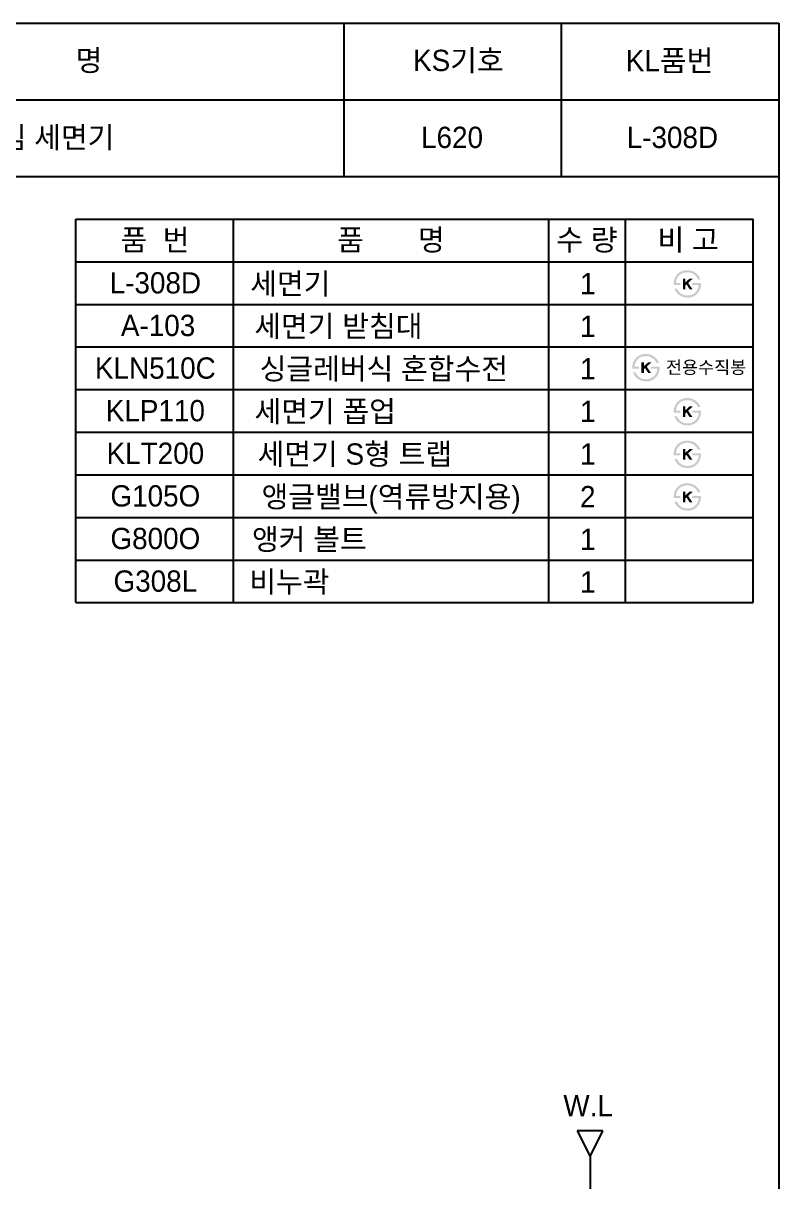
# Model space of a CAD drawing. Header units: millimetres. Extents: x 0 to 5763, y -67 to 2530.
# Drawn here: x 4877 to 5763, y 1170 to 2530 of the extents above; entities that cross this region are included whole.
import ezdxf
from ezdxf.enums import TextEntityAlignment as Align

# ---------------------------------------------------------------- set-up
doc = ezdxf.new("R2010")
doc.units = ezdxf.units.MM
for name, color, linetype in [('TEXT', 7, 'Continuous'), ('도각라인', 7, 'Continuous'), ('외형선', 3, 'Continuous')]:
    doc.layers.add(name, color=color, linetype=linetype)
doc.styles.add('타이틀', font='H2GTRM.TTF', dxfattribs={"height": 25})

msp = doc.modelspace()

# ---------------------------------------------------------------- hatches: boundary and pattern name
at = {"layer": 'TEXT'}
for points in [[(5640, 2222.8), (5640, 2223.2), (5640, 2223.6), (5640, 2224), (5640, 2224.4), (5640, 2224.8), (5640, 2225.2), (5640, 2225.6), (5640.1, 2226), (5640.1, 2226.4), (5640.2, 2226.8), (5640.2, 2227.2), (5640.3, 2227.6), (5640.4, 2228), (5640.5, 2228.4), (5640.6, 2228.8), (5640.7, 2229.1), (5640.8, 2229.5), (5641, 2229.9), (5641.1, 2230.3), (5641.2, 2230.6), (5641.4, 2231), (5641.6, 2231.4), (5641.7, 2231.7), (5641.9, 2232.1), (5642.1, 2232.4), (5642.3, 2232.7), (5642.5, 2233.1), (5642.7, 2233.4), (5642.9, 2233.7), (5643.1, 2234), (5643.4, 2234.3), (5643.9, 2234.9), (5644.2, 2235.2), (5644.4, 2235.5), (5644.7, 2235.8), (5645, 2236.1), (5645.3, 2236.4), (5645.6, 2236.6), (5645.9, 2236.9), (5646.2, 2237.1), (5646.6, 2237.4), (5646.9, 2237.6), (5647.2, 2237.8), (5647.6, 2238), (5647.9, 2238.2), (5648.3, 2238.4), (5648.7, 2238.6), (5649.1, 2238.7), (5649.5, 2238.9), (5649.9, 2239.1), (5650.3, 2239.2), (5650.7, 2239.4), (5651.2, 2239.5), (5651.6, 2239.6), (5652, 2239.7), (5652.5, 2239.8), (5653, 2239.9), (5653.4, 2239.9), (5653.9, 2240), (5654.4, 2240), (5654.8, 2240.1), (5655.3, 2240.1), (5655.8, 2240.1), (5656.6, 2240.1), (5657, 2240.1), (5657.3, 2240), (5657.7, 2240), (5658.1, 2240), (5658.4, 2239.9), (5658.8, 2239.9), (5659.1, 2239.8), (5659.5, 2239.7), (5659.8, 2239.7), (5660.2, 2239.6), (5660.5, 2239.5), (5660.8, 2239.4), (5661.2, 2239.3), (5661.5, 2239.2), (5661.8, 2239.1), (5662.1, 2239), (5662.4, 2238.9), (5662.8, 2238.7), (5663.1, 2238.6), (5663.4, 2238.5), (5663.7, 2238.3), (5664, 2238.2), (5664.3, 2238), (5664.5, 2237.8), (5664.8, 2237.7), (5665.1, 2237.5), (5665.4, 2237.3), (5665.7, 2237.1), (5665.9, 2236.9), (5666.2, 2236.7), (5666.6, 2236.4), (5667, 2236), (5667.4, 2235.6), (5667.8, 2235.2), (5668.2, 2234.8), (5668.5, 2234.4), (5668.9, 2234), (5669.2, 2233.6), (5669.5, 2233.1), (5669.8, 2232.6), (5670.1, 2232.2), (5670.4, 2231.7), (5670.7, 2231.1), (5670.9, 2230.6), (5671.2, 2230.1), (5671.4, 2229.5), (5671.4, 2229.5), (5668.3, 2229.5), (5668.3, 2229.5), (5668.2, 2229.7), (5668.2, 2229.9), (5668.1, 2230.1), (5668, 2230.2), (5668, 2230.4), (5667.9, 2230.6), (5667.8, 2230.7), (5667.7, 2230.9), (5667.6, 2231.1), (5667.5, 2231.2), (5667.4, 2231.4), (5667.3, 2231.6), (5667.2, 2231.7), (5667.1, 2231.9), (5667, 2232.1), (5666.9, 2232.2), (5666.7, 2232.4), (5666.6, 2232.6), (5666.4, 2232.9), (5666.1, 2233.2), (5665.8, 2233.5), (5665.5, 2233.8), (5665.1, 2234.1), (5664.8, 2234.4), (5664.4, 2234.7), (5664.2, 2234.9), (5664, 2235.1), (5663.7, 2235.2), (5663.5, 2235.4), (5663.3, 2235.5), (5663, 2235.7), (5662.8, 2235.8), (5662.5, 2236), (5662.3, 2236.1), (5662, 2236.2), (5661.8, 2236.4), (5661.5, 2236.5), (5661.3, 2236.6), (5661, 2236.7), (5660.8, 2236.8), (5660.5, 2236.9), (5660.3, 2237), (5660, 2237), (5659.7, 2237.1), (5659.5, 2237.2), (5659.2, 2237.3), (5658.9, 2237.3), (5658.6, 2237.4), (5658.4, 2237.4), (5658.1, 2237.5), (5657.8, 2237.5), (5657.5, 2237.5), (5657.3, 2237.6), (5657, 2237.6), (5656.7, 2237.6), (5656.4, 2237.6), (5656.1, 2237.6), (5655.8, 2237.6), (5655.4, 2237.6), (5655.1, 2237.6), (5654.7, 2237.5), (5654.4, 2237.5), (5654.1, 2237.5), (5653.7, 2237.4), (5653.4, 2237.4), (5653.1, 2237.3), (5652.8, 2237.3), (5652.5, 2237.2), (5652.2, 2237.1), (5651.9, 2237), (5651.6, 2237), (5651.3, 2236.9), (5651, 2236.8), (5650.7, 2236.7), (5650.4, 2236.5), (5650.1, 2236.4), (5649.9, 2236.3), (5649.6, 2236.2), (5649.3, 2236), (5649.1, 2235.9), (5648.8, 2235.7), (5648.5, 2235.6), (5648.3, 2235.4), (5648, 2235.2), (5647.8, 2235), (5647.5, 2234.9), (5647.3, 2234.7), (5647.1, 2234.5), (5646.8, 2234.3), (5646.6, 2234), (5646.4, 2233.8), (5646.1, 2233.6), (5645.9, 2233.4), (5645.7, 2233.1), (5645.5, 2232.9), (5645.3, 2232.6), (5645.2, 2232.4), (5645, 2232.1), (5644.8, 2231.9), (5644.6, 2231.6), (5644.5, 2231.4), (5644.3, 2231.1), (5644.2, 2230.8), (5644, 2230.5), (5643.9, 2230.3), (5643.8, 2230), (5643.7, 2229.7), (5643.6, 2229.4), (5643.5, 2229.1), (5643.4, 2228.8), (5643.3, 2228.5), (5643.2, 2228.2), (5643.1, 2227.8), (5643, 2227.5), (5643, 2227.2), (5642.9, 2226.9), (5642.9, 2226.5), (5642.8, 2226.2), (5642.8, 2225.8), (5642.8, 2225.5), (5642.7, 2225.1), (5642.7, 2225.1), (5647.9, 2225.1), (5647.9, 2225.1), (5647.9, 2225.1), (5647.9, 2222.8), (5647.9, 2222.8), (5647.9, 2222.8), (5640, 2222.8)], [(5653.7, 2225.8), (5658.5, 2230.2), (5662.4, 2230.2), (5657, 2225.2), (5662.1, 2217.7), (5658.7, 2217.7), (5655.1, 2223.4), (5653.7, 2222.2), (5653.7, 2217.7), (5650.8, 2217.7), (5650.8, 2230.3), (5653.7, 2230.3)], [(5672.2, 2225.1), (5672.2, 2224.7), (5672.2, 2224.3), (5672.1, 2223.8), (5672.1, 2223.4), (5672.1, 2223), (5672, 2222.5), (5672, 2222.1), (5671.9, 2221.7), (5671.9, 2221.3), (5671.8, 2220.9), (5671.7, 2220.4), (5671.6, 2220), (5671.5, 2219.6), (5671.4, 2219.2), (5671.2, 2218.8), (5671.1, 2218.4), (5671, 2218), (5670.8, 2217.6), (5670.7, 2217.3), (5670.5, 2216.9), (5670.3, 2216.5), (5670.1, 2216.2), (5670, 2215.8), (5669.8, 2215.5), (5669.6, 2215.1), (5669.4, 2214.8), (5669.1, 2214.5), (5668.9, 2214.2), (5668.7, 2213.8), (5668.4, 2213.5), (5668.2, 2213.2), (5667.9, 2212.9), (5667.6, 2212.6), (5667.4, 2212.4), (5667.1, 2212.1), (5666.8, 2211.8), (5666.5, 2211.6), (5666.2, 2211.3), (5665.9, 2211.1), (5665.6, 2210.8), (5665.3, 2210.6), (5665, 2210.4), (5664.6, 2210.2), (5664.3, 2210), (5664, 2209.8), (5663.6, 2209.6), (5663.3, 2209.4), (5662.9, 2209.3), (5662.6, 2209.1), (5662.2, 2209), (5661.8, 2208.8), (5661.4, 2208.7), (5661.1, 2208.6), (5660.7, 2208.5), (5660.3, 2208.4), (5659.9, 2208.3), (5659.5, 2208.2), (5659.1, 2208.1), (5658.7, 2208.1), (5658.3, 2208), (5657.9, 2208), (5657.5, 2208), (5657.1, 2207.9), (5656.7, 2207.9), (5656, 2207.9), (5655.4, 2208), (5654.7, 2208), (5654.1, 2208.1), (5653.5, 2208.2), (5653.2, 2208.2), (5652.9, 2208.3), (5652.6, 2208.3), (5652.3, 2208.4), (5652, 2208.5), (5651.7, 2208.6), (5651.4, 2208.6), (5651.1, 2208.7), (5650.8, 2208.8), (5650.5, 2208.9), (5650.2, 2209), (5650, 2209.1), (5649.7, 2209.2), (5649.4, 2209.4), (5649.1, 2209.5), (5648.9, 2209.6), (5648.6, 2209.7), (5648.3, 2209.9), (5648.1, 2210), (5647.8, 2210.2), (5647.6, 2210.3), (5647, 2210.7), (5646.8, 2210.8), (5646.5, 2211), (5646.3, 2211.2), (5646, 2211.4), (5645.8, 2211.6), (5645.5, 2211.8), (5645.3, 2212), (5645, 2212.2), (5644.8, 2212.5), (5644.6, 2212.7), (5644.4, 2212.9), (5644.2, 2213.1), (5643.9, 2213.4), (5643.7, 2213.6), (5643.5, 2213.9), (5643.3, 2214.1), (5643.1, 2214.4), (5643, 2214.6), (5642.8, 2214.9), (5642.6, 2215.2), (5642.4, 2215.5), (5642.2, 2215.7), (5642.1, 2216), (5641.9, 2216.3), (5641.8, 2216.6), (5641.6, 2216.9), (5641.4, 2217.2), (5641.2, 2217.8), (5640.9, 2218.5), (5640.9, 2218.5), (5643.8, 2218.5), (5643.8, 2218.5), (5644.1, 2218.1), (5644.3, 2217.6), (5644.5, 2217.2), (5644.8, 2216.9), (5645, 2216.5), (5645.3, 2216.1), (5645.5, 2215.8), (5645.8, 2215.4), (5646.1, 2215.1), (5646.4, 2214.8), (5646.6, 2214.5), (5646.9, 2214.2), (5647.2, 2213.9), (5647.5, 2213.6), (5647.8, 2213.3), (5648.1, 2213.1), (5648.3, 2212.9), (5648.6, 2212.7), (5648.8, 2212.6), (5649, 2212.4), (5649.3, 2212.3), (5649.5, 2212.1), (5649.8, 2212), (5650, 2211.9), (5650.2, 2211.7), (5650.5, 2211.6), (5650.8, 2211.5), (5651, 2211.4), (5651.3, 2211.3), (5651.5, 2211.2), (5651.8, 2211.1), (5652.1, 2211), (5652.3, 2211), (5652.6, 2210.9), (5652.9, 2210.8), (5653.2, 2210.8), (5653.4, 2210.7), (5653.7, 2210.7), (5654, 2210.6), (5654.3, 2210.6), (5654.6, 2210.6), (5654.9, 2210.5), (5655.2, 2210.5), (5655.5, 2210.5), (5655.8, 2210.5), (5656.1, 2210.5), (5656.4, 2210.5), (5657.3, 2210.5), (5657.5, 2210.6), (5657.8, 2210.6), (5658.1, 2210.6), (5658.4, 2210.6), (5658.6, 2210.7), (5658.9, 2210.7), (5659.1, 2210.8), (5659.4, 2210.8), (5659.7, 2210.9), (5659.9, 2210.9), (5660.2, 2211), (5660.4, 2211.1), (5660.7, 2211.2), (5660.9, 2211.2), (5661.2, 2211.3), (5661.4, 2211.4), (5661.7, 2211.5), (5661.9, 2211.6), (5662.2, 2211.8), (5662.4, 2211.9), (5662.6, 2212), (5662.9, 2212.1), (5663.1, 2212.3), (5663.3, 2212.4), (5663.6, 2212.6), (5663.8, 2212.7), (5664, 2212.9), (5664.3, 2213), (5664.5, 2213.2), (5664.7, 2213.4), (5665, 2213.6), (5665.2, 2213.8), (5665.5, 2214), (5665.7, 2214.3), (5665.9, 2214.5), (5666.1, 2214.8), (5666.4, 2215), (5666.6, 2215.3), (5666.8, 2215.5), (5666.9, 2215.8), (5667.1, 2216), (5667.3, 2216.3), (5667.5, 2216.6), (5667.6, 2216.9), (5667.8, 2217.2), (5667.9, 2217.4), (5668.1, 2217.7), (5668.2, 2218), (5668.4, 2218.3), (5668.5, 2218.7), (5668.6, 2219), (5668.7, 2219.3), (5668.8, 2219.6), (5668.9, 2220), (5669, 2220.3), (5669, 2220.6), (5669.1, 2221), (5669.2, 2221.3), (5669.2, 2221.7), (5669.3, 2222.1), (5669.3, 2222.4), (5669.4, 2222.8), (5669.4, 2222.8), (5661.9, 2222.8), (5661.9, 2222.8), (5661.9, 2222.8), (5661.9, 2225.1), (5661.9, 2225.1), (5661.9, 2225.1), (5672.2, 2225.1)], [(5591.4, 2124.5), (5591.4, 2124.9), (5591.4, 2125.3), (5591.4, 2125.7), (5591.4, 2126.1), (5591.4, 2126.5), (5591.4, 2126.9), (5591.4, 2127.3), (5591.5, 2127.7), (5591.5, 2128.1), (5591.6, 2128.5), (5591.6, 2128.9), (5591.7, 2129.3), (5591.8, 2129.7), (5591.9, 2130.1), (5592, 2130.4), (5592.1, 2130.8), (5592.2, 2131.2), (5592.3, 2131.6), (5592.5, 2132), (5592.6, 2132.3), (5592.8, 2132.7), (5592.9, 2133.1), (5593.1, 2133.4), (5593.3, 2133.8), (5593.5, 2134.1), (5593.7, 2134.4), (5593.9, 2134.8), (5594.1, 2135.1), (5594.3, 2135.4), (5594.5, 2135.7), (5594.8, 2136), (5595.3, 2136.6), (5595.6, 2136.9), (5595.8, 2137.2), (5596.1, 2137.5), (5596.4, 2137.8), (5596.7, 2138.1), (5597, 2138.3), (5597.3, 2138.6), (5597.6, 2138.8), (5598, 2139), (5598.3, 2139.3), (5598.6, 2139.5), (5599, 2139.7), (5599.3, 2139.9), (5599.7, 2140.1), (5600.1, 2140.2), (5600.5, 2140.4), (5600.9, 2140.6), (5601.3, 2140.8), (5601.7, 2140.9), (5602.1, 2141), (5602.6, 2141.2), (5603, 2141.3), (5603.4, 2141.4), (5603.9, 2141.5), (5604.4, 2141.5), (5604.8, 2141.6), (5605.3, 2141.7), (5605.8, 2141.7), (5606.2, 2141.8), (5606.7, 2141.8), (5607.2, 2141.8), (5608, 2141.8), (5608.4, 2141.7), (5608.7, 2141.7), (5609.1, 2141.7), (5609.5, 2141.6), (5609.8, 2141.6), (5610.2, 2141.5), (5610.5, 2141.5), (5610.9, 2141.4), (5611.2, 2141.3), (5611.6, 2141.3), (5611.9, 2141.2), (5612.2, 2141.1), (5612.6, 2141), (5612.9, 2140.9), (5613.2, 2140.8), (5613.5, 2140.7), (5613.8, 2140.5), (5614.2, 2140.4), (5614.5, 2140.3), (5614.8, 2140.1), (5615.1, 2140), (5615.4, 2139.8), (5615.7, 2139.7), (5615.9, 2139.5), (5616.2, 2139.3), (5616.5, 2139.2), (5616.8, 2139), (5617.1, 2138.8), (5617.3, 2138.6), (5617.6, 2138.4), (5618, 2138), (5618.4, 2137.7), (5618.8, 2137.3), (5619.2, 2136.9), (5619.6, 2136.5), (5619.9, 2136.1), (5620.3, 2135.7), (5620.6, 2135.2), (5620.9, 2134.8), (5621.2, 2134.3), (5621.5, 2133.8), (5621.8, 2133.3), (5622.1, 2132.8), (5622.3, 2132.3), (5622.6, 2131.8), (5622.8, 2131.2), (5622.8, 2131.2), (5619.7, 2131.2), (5619.7, 2131.2), (5619.6, 2131.4), (5619.6, 2131.6), (5619.5, 2131.7), (5619.4, 2131.9), (5619.4, 2132.1), (5619.3, 2132.3), (5619.2, 2132.4), (5619.1, 2132.6), (5619, 2132.8), (5618.9, 2132.9), (5618.8, 2133.1), (5618.7, 2133.3), (5618.6, 2133.4), (5618.5, 2133.6), (5618.4, 2133.8), (5618.3, 2133.9), (5618.1, 2134.1), (5618, 2134.2), (5617.8, 2134.6), (5617.5, 2134.9), (5617.2, 2135.2), (5616.9, 2135.5), (5616.5, 2135.8), (5616.2, 2136.1), (5615.8, 2136.4), (5615.6, 2136.6), (5615.4, 2136.7), (5615.1, 2136.9), (5614.9, 2137.1), (5614.7, 2137.2), (5614.4, 2137.4), (5614.2, 2137.5), (5613.9, 2137.7), (5613.7, 2137.8), (5613.4, 2137.9), (5613.2, 2138), (5612.9, 2138.2), (5612.7, 2138.3), (5612.4, 2138.4), (5612.2, 2138.5), (5611.9, 2138.6), (5611.6, 2138.6), (5611.4, 2138.7), (5611.1, 2138.8), (5610.9, 2138.9), (5610.6, 2138.9), (5610.3, 2139), (5610, 2139.1), (5609.8, 2139.1), (5609.5, 2139.1), (5609.2, 2139.2), (5608.9, 2139.2), (5608.6, 2139.2), (5608.4, 2139.3), (5608.1, 2139.3), (5607.8, 2139.3), (5607.5, 2139.3), (5607.2, 2139.3), (5606.8, 2139.3), (5606.5, 2139.3), (5606.1, 2139.2), (5605.8, 2139.2), (5605.5, 2139.2), (5605.1, 2139.1), (5604.8, 2139.1), (5604.5, 2139), (5604.2, 2139), (5603.9, 2138.9), (5603.6, 2138.8), (5603.3, 2138.7), (5603, 2138.6), (5602.7, 2138.5), (5602.4, 2138.4), (5602.1, 2138.3), (5601.8, 2138.2), (5601.5, 2138.1), (5601.3, 2138), (5601, 2137.8), (5600.7, 2137.7), (5600.4, 2137.6), (5600.2, 2137.4), (5599.9, 2137.2), (5599.7, 2137.1), (5599.4, 2136.9), (5599.2, 2136.7), (5598.9, 2136.5), (5598.7, 2136.3), (5598.5, 2136.1), (5598.2, 2135.9), (5598, 2135.7), (5597.8, 2135.5), (5597.5, 2135.3), (5597.3, 2135), (5597.1, 2134.8), (5596.9, 2134.6), (5596.7, 2134.3), (5596.5, 2134.1), (5596.4, 2133.8), (5596.2, 2133.6), (5596, 2133.3), (5595.9, 2133), (5595.7, 2132.8), (5595.6, 2132.5), (5595.4, 2132.2), (5595.3, 2131.9), (5595.2, 2131.6), (5595.1, 2131.4), (5595, 2131.1), (5594.9, 2130.8), (5594.8, 2130.5), (5594.7, 2130.1), (5594.6, 2129.8), (5594.5, 2129.5), (5594.4, 2129.2), (5594.4, 2128.9), (5594.3, 2128.5), (5594.3, 2128.2), (5594.2, 2127.9), (5594.2, 2127.5), (5594.2, 2127.2), (5594.1, 2126.8), (5594.1, 2126.8), (5599.3, 2126.8), (5599.3, 2126.8), (5599.3, 2126.8), (5599.3, 2124.5), (5599.3, 2124.5), (5599.3, 2124.5), (5591.4, 2124.5)], [(5623.6, 2126.8), (5623.6, 2126.4), (5623.6, 2125.9), (5623.5, 2125.5), (5623.5, 2125.1), (5623.5, 2124.7), (5623.4, 2124.2), (5623.4, 2123.8), (5623.3, 2123.4), (5623.3, 2123), (5623.2, 2122.5), (5623.1, 2122.1), (5623, 2121.7), (5622.9, 2121.3), (5622.8, 2120.9), (5622.6, 2120.5), (5622.5, 2120.1), (5622.4, 2119.7), (5622.2, 2119.3), (5622.1, 2119), (5621.9, 2118.6), (5621.7, 2118.2), (5621.5, 2117.9), (5621.4, 2117.5), (5621.2, 2117.2), (5621, 2116.8), (5620.7, 2116.5), (5620.5, 2116.2), (5620.3, 2115.8), (5620.1, 2115.5), (5619.8, 2115.2), (5619.6, 2114.9), (5619.3, 2114.6), (5619, 2114.3), (5618.8, 2114), (5618.5, 2113.8), (5618.2, 2113.5), (5617.9, 2113.2), (5617.6, 2113), (5617.3, 2112.8), (5617, 2112.5), (5616.7, 2112.3), (5616.4, 2112.1), (5616, 2111.9), (5615.7, 2111.7), (5615.4, 2111.5), (5615, 2111.3), (5614.7, 2111.1), (5614.3, 2111), (5614, 2110.8), (5613.6, 2110.6), (5613.2, 2110.5), (5612.8, 2110.4), (5612.5, 2110.3), (5612.1, 2110.1), (5611.7, 2110), (5611.3, 2110), (5610.9, 2109.9), (5610.5, 2109.8), (5610.1, 2109.7), (5609.7, 2109.7), (5609.3, 2109.7), (5608.9, 2109.6), (5608.5, 2109.6), (5608.1, 2109.6), (5607.4, 2109.6), (5606.8, 2109.6), (5606.1, 2109.7), (5605.5, 2109.8), (5604.9, 2109.8), (5604.6, 2109.9), (5604.3, 2110), (5604, 2110), (5603.7, 2110.1), (5603.4, 2110.2), (5603.1, 2110.2), (5602.8, 2110.3), (5602.5, 2110.4), (5602.2, 2110.5), (5601.9, 2110.6), (5601.6, 2110.7), (5601.4, 2110.8), (5601.1, 2110.9), (5600.8, 2111), (5600.5, 2111.2), (5600.3, 2111.3), (5600, 2111.4), (5599.7, 2111.6), (5599.5, 2111.7), (5599.2, 2111.9), (5598.9, 2112), (5598.4, 2112.4), (5598.2, 2112.5), (5597.9, 2112.7), (5597.6, 2112.9), (5597.4, 2113.1), (5597.2, 2113.3), (5596.9, 2113.5), (5596.7, 2113.7), (5596.4, 2113.9), (5596.2, 2114.1), (5596, 2114.4), (5595.8, 2114.6), (5595.6, 2114.8), (5595.3, 2115.1), (5595.1, 2115.3), (5594.9, 2115.5), (5594.7, 2115.8), (5594.5, 2116.1), (5594.4, 2116.3), (5594.2, 2116.6), (5594, 2116.9), (5593.8, 2117.1), (5593.6, 2117.4), (5593.5, 2117.7), (5593.3, 2118), (5593.1, 2118.3), (5593, 2118.6), (5592.8, 2118.9), (5592.6, 2119.5), (5592.3, 2120.2), (5592.3, 2120.2), (5595.2, 2120.2), (5595.2, 2120.2), (5595.5, 2119.7), (5595.7, 2119.3), (5595.9, 2118.9), (5596.2, 2118.5), (5596.4, 2118.2), (5596.7, 2117.8), (5596.9, 2117.4), (5597.2, 2117.1), (5597.5, 2116.8), (5597.7, 2116.4), (5598, 2116.1), (5598.3, 2115.8), (5598.6, 2115.6), (5598.9, 2115.3), (5599.2, 2115), (5599.5, 2114.8), (5599.7, 2114.6), (5600, 2114.4), (5600.2, 2114.3), (5600.4, 2114.1), (5600.7, 2114), (5600.9, 2113.8), (5601.1, 2113.7), (5601.4, 2113.6), (5601.6, 2113.4), (5601.9, 2113.3), (5602.1, 2113.2), (5602.4, 2113.1), (5602.7, 2113), (5602.9, 2112.9), (5603.2, 2112.8), (5603.5, 2112.7), (5603.7, 2112.6), (5604, 2112.6), (5604.3, 2112.5), (5604.6, 2112.5), (5604.8, 2112.4), (5605.1, 2112.4), (5605.4, 2112.3), (5605.7, 2112.3), (5606, 2112.2), (5606.3, 2112.2), (5606.6, 2112.2), (5606.9, 2112.2), (5607.2, 2112.2), (5607.5, 2112.2), (5607.8, 2112.2), (5608.7, 2112.2), (5608.9, 2112.2), (5609.2, 2112.3), (5609.5, 2112.3), (5609.8, 2112.3), (5610, 2112.4), (5610.3, 2112.4), (5610.5, 2112.4), (5610.8, 2112.5), (5611.1, 2112.6), (5611.3, 2112.6), (5611.6, 2112.7), (5611.8, 2112.8), (5612.1, 2112.8), (5612.3, 2112.9), (5612.6, 2113), (5612.8, 2113.1), (5613.1, 2113.2), (5613.3, 2113.3), (5613.6, 2113.4), (5613.8, 2113.6), (5614, 2113.7), (5614.3, 2113.8), (5614.5, 2114), (5614.7, 2114.1), (5615, 2114.2), (5615.2, 2114.4), (5615.4, 2114.6), (5615.7, 2114.7), (5615.9, 2114.9), (5616.1, 2115.1), (5616.4, 2115.3), (5616.6, 2115.5), (5616.9, 2115.7), (5617.1, 2116), (5617.3, 2116.2), (5617.5, 2116.4), (5617.7, 2116.7), (5618, 2116.9), (5618.2, 2117.2), (5618.3, 2117.5), (5618.5, 2117.7), (5618.7, 2118), (5618.9, 2118.3), (5619, 2118.5), (5619.2, 2118.8), (5619.3, 2119.1), (5619.5, 2119.4), (5619.6, 2119.7), (5619.7, 2120), (5619.9, 2120.3), (5620, 2120.7), (5620.1, 2121), (5620.2, 2121.3), (5620.3, 2121.6), (5620.4, 2122), (5620.4, 2122.3), (5620.5, 2122.7), (5620.6, 2123), (5620.6, 2123.4), (5620.7, 2123.7), (5620.7, 2124.1), (5620.8, 2124.5), (5620.7, 2124.5), (5613.3, 2124.5), (5613.3, 2124.5), (5613.3, 2124.5), (5613.3, 2126.8), (5613.3, 2126.8), (5613.3, 2126.8), (5623.5, 2126.8)], [(5605.1, 2127.5), (5609.9, 2131.9), (5613.8, 2131.9), (5608.4, 2126.9), (5613.5, 2119.4), (5610.1, 2119.4), (5606.5, 2125.1), (5605.1, 2123.9), (5605.1, 2119.4), (5602.2, 2119.4), (5602.2, 2132), (5605.1, 2132)], [(5640, 2072.8), (5640, 2073.2), (5640, 2073.6), (5640, 2074), (5640, 2074.4), (5640, 2074.8), (5640, 2075.2), (5640, 2075.6), (5640.1, 2076), (5640.1, 2076.4), (5640.2, 2076.8), (5640.2, 2077.2), (5640.3, 2077.6), (5640.4, 2078), (5640.5, 2078.4), (5640.6, 2078.8), (5640.7, 2079.1), (5640.8, 2079.5), (5641, 2079.9), (5641.1, 2080.3), (5641.2, 2080.6), (5641.4, 2081), (5641.6, 2081.4), (5641.7, 2081.7), (5641.9, 2082.1), (5642.1, 2082.4), (5642.3, 2082.7), (5642.5, 2083.1), (5642.7, 2083.4), (5642.9, 2083.7), (5643.1, 2084), (5643.4, 2084.3), (5643.9, 2084.9), (5644.2, 2085.2), (5644.4, 2085.5), (5644.7, 2085.8), (5645, 2086.1), (5645.3, 2086.4), (5645.6, 2086.6), (5645.9, 2086.9), (5646.2, 2087.1), (5646.6, 2087.4), (5646.9, 2087.6), (5647.2, 2087.8), (5647.6, 2088), (5647.9, 2088.2), (5648.3, 2088.4), (5648.7, 2088.6), (5649.1, 2088.7), (5649.5, 2088.9), (5649.9, 2089.1), (5650.3, 2089.2), (5650.7, 2089.4), (5651.2, 2089.5), (5651.6, 2089.6), (5652, 2089.7), (5652.5, 2089.8), (5653, 2089.9), (5653.4, 2089.9), (5653.9, 2090), (5654.4, 2090), (5654.8, 2090.1), (5655.3, 2090.1), (5655.8, 2090.1), (5656.6, 2090.1), (5657, 2090.1), (5657.3, 2090), (5657.7, 2090), (5658.1, 2090), (5658.4, 2089.9), (5658.8, 2089.9), (5659.1, 2089.8), (5659.5, 2089.7), (5659.8, 2089.7), (5660.2, 2089.6), (5660.5, 2089.5), (5660.8, 2089.4), (5661.2, 2089.3), (5661.5, 2089.2), (5661.8, 2089.1), (5662.1, 2089), (5662.4, 2088.9), (5662.8, 2088.7), (5663.1, 2088.6), (5663.4, 2088.5), (5663.7, 2088.3), (5664, 2088.2), (5664.3, 2088), (5664.5, 2087.8), (5664.8, 2087.7), (5665.1, 2087.5), (5665.4, 2087.3), (5665.7, 2087.1), (5665.9, 2086.9), (5666.2, 2086.7), (5666.6, 2086.4), (5667, 2086), (5667.4, 2085.6), (5667.8, 2085.2), (5668.2, 2084.8), (5668.5, 2084.4), (5668.9, 2084), (5669.2, 2083.6), (5669.5, 2083.1), (5669.8, 2082.6), (5670.1, 2082.2), (5670.4, 2081.7), (5670.7, 2081.1), (5670.9, 2080.6), (5671.2, 2080.1), (5671.4, 2079.5), (5671.4, 2079.5), (5668.3, 2079.5), (5668.3, 2079.5), (5668.2, 2079.7), (5668.2, 2079.9), (5668.1, 2080.1), (5668, 2080.2), (5668, 2080.4), (5667.9, 2080.6), (5667.8, 2080.7), (5667.7, 2080.9), (5667.6, 2081.1), (5667.5, 2081.2), (5667.4, 2081.4), (5667.3, 2081.6), (5667.2, 2081.7), (5667.1, 2081.9), (5667, 2082.1), (5666.9, 2082.2), (5666.7, 2082.4), (5666.6, 2082.6), (5666.4, 2082.9), (5666.1, 2083.2), (5665.8, 2083.5), (5665.5, 2083.8), (5665.1, 2084.1), (5664.8, 2084.4), (5664.4, 2084.7), (5664.2, 2084.9), (5664, 2085.1), (5663.7, 2085.2), (5663.5, 2085.4), (5663.3, 2085.5), (5663, 2085.7), (5662.8, 2085.8), (5662.5, 2086), (5662.3, 2086.1), (5662, 2086.2), (5661.8, 2086.4), (5661.5, 2086.5), (5661.3, 2086.6), (5661, 2086.7), (5660.8, 2086.8), (5660.5, 2086.9), (5660.3, 2087), (5660, 2087), (5659.7, 2087.1), (5659.5, 2087.2), (5659.2, 2087.3), (5658.9, 2087.3), (5658.6, 2087.4), (5658.4, 2087.4), (5658.1, 2087.5), (5657.8, 2087.5), (5657.5, 2087.5), (5657.3, 2087.6), (5657, 2087.6), (5656.7, 2087.6), (5656.4, 2087.6), (5656.1, 2087.6), (5655.8, 2087.6), (5655.4, 2087.6), (5655.1, 2087.6), (5654.7, 2087.5), (5654.4, 2087.5), (5654.1, 2087.5), (5653.7, 2087.4), (5653.4, 2087.4), (5653.1, 2087.3), (5652.8, 2087.3), (5652.5, 2087.2), (5652.2, 2087.1), (5651.9, 2087), (5651.6, 2087), (5651.3, 2086.9), (5651, 2086.8), (5650.7, 2086.7), (5650.4, 2086.5), (5650.1, 2086.4), (5649.9, 2086.3), (5649.6, 2086.2), (5649.3, 2086), (5649.1, 2085.9), (5648.8, 2085.7), (5648.5, 2085.6), (5648.3, 2085.4), (5648, 2085.2), (5647.8, 2085), (5647.5, 2084.9), (5647.3, 2084.7), (5647.1, 2084.5), (5646.8, 2084.3), (5646.6, 2084), (5646.4, 2083.8), (5646.1, 2083.6), (5645.9, 2083.4), (5645.7, 2083.1), (5645.5, 2082.9), (5645.3, 2082.6), (5645.2, 2082.4), (5645, 2082.1), (5644.8, 2081.9), (5644.6, 2081.6), (5644.5, 2081.4), (5644.3, 2081.1), (5644.2, 2080.8), (5644, 2080.5), (5643.9, 2080.3), (5643.8, 2080), (5643.7, 2079.7), (5643.6, 2079.4), (5643.5, 2079.1), (5643.4, 2078.8), (5643.3, 2078.5), (5643.2, 2078.2), (5643.1, 2077.8), (5643, 2077.5), (5643, 2077.2), (5642.9, 2076.9), (5642.9, 2076.5), (5642.8, 2076.2), (5642.8, 2075.8), (5642.8, 2075.5), (5642.7, 2075.1), (5642.7, 2075.1), (5647.9, 2075.1), (5647.9, 2075.1), (5647.9, 2075.1), (5647.9, 2072.8), (5647.9, 2072.8), (5647.9, 2072.8), (5640, 2072.8)], [(5653.7, 2075.8), (5658.5, 2080.2), (5662.4, 2080.2), (5657, 2075.2), (5662.1, 2067.7), (5658.7, 2067.7), (5655.1, 2073.4), (5653.7, 2072.2), (5653.7, 2067.7), (5650.8, 2067.7), (5650.8, 2080.3), (5653.7, 2080.3)], [(5672.2, 2075.1), (5672.2, 2074.7), (5672.2, 2074.3), (5672.1, 2073.8), (5672.1, 2073.4), (5672.1, 2073), (5672, 2072.5), (5672, 2072.1), (5671.9, 2071.7), (5671.9, 2071.3), (5671.8, 2070.9), (5671.7, 2070.4), (5671.6, 2070), (5671.5, 2069.6), (5671.4, 2069.2), (5671.2, 2068.8), (5671.1, 2068.4), (5671, 2068), (5670.8, 2067.6), (5670.7, 2067.3), (5670.5, 2066.9), (5670.3, 2066.5), (5670.1, 2066.2), (5670, 2065.8), (5669.8, 2065.5), (5669.6, 2065.1), (5669.4, 2064.8), (5669.1, 2064.5), (5668.9, 2064.2), (5668.7, 2063.8), (5668.4, 2063.5), (5668.2, 2063.2), (5667.9, 2062.9), (5667.6, 2062.6), (5667.4, 2062.4), (5667.1, 2062.1), (5666.8, 2061.8), (5666.5, 2061.6), (5666.2, 2061.3), (5665.9, 2061.1), (5665.6, 2060.8), (5665.3, 2060.6), (5665, 2060.4), (5664.6, 2060.2), (5664.3, 2060), (5664, 2059.8), (5663.6, 2059.6), (5663.3, 2059.4), (5662.9, 2059.3), (5662.6, 2059.1), (5662.2, 2059), (5661.8, 2058.8), (5661.4, 2058.7), (5661.1, 2058.6), (5660.7, 2058.5), (5660.3, 2058.4), (5659.9, 2058.3), (5659.5, 2058.2), (5659.1, 2058.1), (5658.7, 2058.1), (5658.3, 2058), (5657.9, 2058), (5657.5, 2058), (5657.1, 2057.9), (5656.7, 2057.9), (5656, 2057.9), (5655.4, 2058), (5654.7, 2058), (5654.1, 2058.1), (5653.5, 2058.2), (5653.2, 2058.2), (5652.9, 2058.3), (5652.6, 2058.3), (5652.3, 2058.4), (5652, 2058.5), (5651.7, 2058.6), (5651.4, 2058.6), (5651.1, 2058.7), (5650.8, 2058.8), (5650.5, 2058.9), (5650.2, 2059), (5650, 2059.1), (5649.7, 2059.2), (5649.4, 2059.4), (5649.1, 2059.5), (5648.9, 2059.6), (5648.6, 2059.7), (5648.3, 2059.9), (5648.1, 2060), (5647.8, 2060.2), (5647.6, 2060.3), (5647, 2060.7), (5646.8, 2060.8), (5646.5, 2061), (5646.3, 2061.2), (5646, 2061.4), (5645.8, 2061.6), (5645.5, 2061.8), (5645.3, 2062), (5645, 2062.2), (5644.8, 2062.5), (5644.6, 2062.7), (5644.4, 2062.9), (5644.2, 2063.1), (5643.9, 2063.4), (5643.7, 2063.6), (5643.5, 2063.9), (5643.3, 2064.1), (5643.1, 2064.4), (5643, 2064.6), (5642.8, 2064.9), (5642.6, 2065.2), (5642.4, 2065.5), (5642.2, 2065.7), (5642.1, 2066), (5641.9, 2066.3), (5641.8, 2066.6), (5641.6, 2066.9), (5641.4, 2067.2), (5641.2, 2067.8), (5640.9, 2068.5), (5640.9, 2068.5), (5643.8, 2068.5), (5643.8, 2068.5), (5644.1, 2068.1), (5644.3, 2067.6), (5644.5, 2067.2), (5644.8, 2066.9), (5645, 2066.5), (5645.3, 2066.1), (5645.5, 2065.8), (5645.8, 2065.4), (5646.1, 2065.1), (5646.4, 2064.8), (5646.6, 2064.5), (5646.9, 2064.2), (5647.2, 2063.9), (5647.5, 2063.6), (5647.8, 2063.3), (5648.1, 2063.1), (5648.3, 2062.9), (5648.6, 2062.7), (5648.8, 2062.6), (5649, 2062.4), (5649.3, 2062.3), (5649.5, 2062.1), (5649.8, 2062), (5650, 2061.9), (5650.2, 2061.7), (5650.5, 2061.6), (5650.8, 2061.5), (5651, 2061.4), (5651.3, 2061.3), (5651.5, 2061.2), (5651.8, 2061.1), (5652.1, 2061), (5652.3, 2061), (5652.6, 2060.9), (5652.9, 2060.8), (5653.2, 2060.8), (5653.4, 2060.7), (5653.7, 2060.7), (5654, 2060.6), (5654.3, 2060.6), (5654.6, 2060.6), (5654.9, 2060.5), (5655.2, 2060.5), (5655.5, 2060.5), (5655.8, 2060.5), (5656.1, 2060.5), (5656.4, 2060.5), (5657.3, 2060.5), (5657.5, 2060.6), (5657.8, 2060.6), (5658.1, 2060.6), (5658.4, 2060.6), (5658.6, 2060.7), (5658.9, 2060.7), (5659.1, 2060.8), (5659.4, 2060.8), (5659.7, 2060.9), (5659.9, 2060.9), (5660.2, 2061), (5660.4, 2061.1), (5660.7, 2061.2), (5660.9, 2061.2), (5661.2, 2061.3), (5661.4, 2061.4), (5661.7, 2061.5), (5661.9, 2061.6), (5662.2, 2061.8), (5662.4, 2061.9), (5662.6, 2062), (5662.9, 2062.1), (5663.1, 2062.3), (5663.3, 2062.4), (5663.6, 2062.6), (5663.8, 2062.7), (5664, 2062.9), (5664.3, 2063), (5664.5, 2063.2), (5664.7, 2063.4), (5665, 2063.6), (5665.2, 2063.8), (5665.5, 2064), (5665.7, 2064.3), (5665.9, 2064.5), (5666.1, 2064.8), (5666.4, 2065), (5666.6, 2065.3), (5666.8, 2065.5), (5666.9, 2065.8), (5667.1, 2066), (5667.3, 2066.3), (5667.5, 2066.6), (5667.6, 2066.9), (5667.8, 2067.2), (5667.9, 2067.4), (5668.1, 2067.7), (5668.2, 2068), (5668.4, 2068.3), (5668.5, 2068.7), (5668.6, 2069), (5668.7, 2069.3), (5668.8, 2069.6), (5668.9, 2070), (5669, 2070.3), (5669, 2070.6), (5669.1, 2071), (5669.2, 2071.3), (5669.2, 2071.7), (5669.3, 2072.1), (5669.3, 2072.4), (5669.4, 2072.8), (5669.4, 2072.8), (5661.9, 2072.8), (5661.9, 2072.8), (5661.9, 2072.8), (5661.9, 2075.1), (5661.9, 2075.1), (5661.9, 2075.1), (5672.2, 2075.1)], [(5640, 2022.8), (5640, 2023.2), (5640, 2023.6), (5640, 2024), (5640, 2024.4), (5640, 2024.8), (5640, 2025.2), (5640, 2025.6), (5640.1, 2026), (5640.1, 2026.4), (5640.2, 2026.8), (5640.2, 2027.2), (5640.3, 2027.6), (5640.4, 2028), (5640.5, 2028.4), (5640.6, 2028.8), (5640.7, 2029.1), (5640.8, 2029.5), (5641, 2029.9), (5641.1, 2030.3), (5641.2, 2030.6), (5641.4, 2031), (5641.6, 2031.4), (5641.7, 2031.7), (5641.9, 2032.1), (5642.1, 2032.4), (5642.3, 2032.7), (5642.5, 2033.1), (5642.7, 2033.4), (5642.9, 2033.7), (5643.1, 2034), (5643.4, 2034.3), (5643.9, 2034.9), (5644.2, 2035.2), (5644.4, 2035.5), (5644.7, 2035.8), (5645, 2036.1), (5645.3, 2036.4), (5645.6, 2036.6), (5645.9, 2036.9), (5646.2, 2037.1), (5646.6, 2037.4), (5646.9, 2037.6), (5647.2, 2037.8), (5647.6, 2038), (5647.9, 2038.2), (5648.3, 2038.4), (5648.7, 2038.6), (5649.1, 2038.7), (5649.5, 2038.9), (5649.9, 2039.1), (5650.3, 2039.2), (5650.7, 2039.4), (5651.2, 2039.5), (5651.6, 2039.6), (5652, 2039.7), (5652.5, 2039.8), (5653, 2039.9), (5653.4, 2039.9), (5653.9, 2040), (5654.4, 2040), (5654.8, 2040.1), (5655.3, 2040.1), (5655.8, 2040.1), (5656.6, 2040.1), (5657, 2040.1), (5657.3, 2040), (5657.7, 2040), (5658.1, 2040), (5658.4, 2039.9), (5658.8, 2039.9), (5659.1, 2039.8), (5659.5, 2039.7), (5659.8, 2039.7), (5660.2, 2039.6), (5660.5, 2039.5), (5660.8, 2039.4), (5661.2, 2039.3), (5661.5, 2039.2), (5661.8, 2039.1), (5662.1, 2039), (5662.4, 2038.9), (5662.8, 2038.7), (5663.1, 2038.6), (5663.4, 2038.5), (5663.7, 2038.3), (5664, 2038.2), (5664.3, 2038), (5664.5, 2037.8), (5664.8, 2037.7), (5665.1, 2037.5), (5665.4, 2037.3), (5665.7, 2037.1), (5665.9, 2036.9), (5666.2, 2036.7), (5666.6, 2036.4), (5667, 2036), (5667.4, 2035.6), (5667.8, 2035.2), (5668.2, 2034.8), (5668.5, 2034.4), (5668.9, 2034), (5669.2, 2033.6), (5669.5, 2033.1), (5669.8, 2032.6), (5670.1, 2032.2), (5670.4, 2031.7), (5670.7, 2031.1), (5670.9, 2030.6), (5671.2, 2030.1), (5671.4, 2029.5), (5671.4, 2029.5), (5668.3, 2029.5), (5668.3, 2029.5), (5668.2, 2029.7), (5668.2, 2029.9), (5668.1, 2030.1), (5668, 2030.2), (5668, 2030.4), (5667.9, 2030.6), (5667.8, 2030.7), (5667.7, 2030.9), (5667.6, 2031.1), (5667.5, 2031.2), (5667.4, 2031.4), (5667.3, 2031.6), (5667.2, 2031.7), (5667.1, 2031.9), (5667, 2032.1), (5666.9, 2032.2), (5666.7, 2032.4), (5666.6, 2032.6), (5666.4, 2032.9), (5666.1, 2033.2), (5665.8, 2033.5), (5665.5, 2033.8), (5665.1, 2034.1), (5664.8, 2034.4), (5664.4, 2034.7), (5664.2, 2034.9), (5664, 2035.1), (5663.7, 2035.2), (5663.5, 2035.4), (5663.3, 2035.5), (5663, 2035.7), (5662.8, 2035.8), (5662.5, 2036), (5662.3, 2036.1), (5662, 2036.2), (5661.8, 2036.4), (5661.5, 2036.5), (5661.3, 2036.6), (5661, 2036.7), (5660.8, 2036.8), (5660.5, 2036.9), (5660.3, 2037), (5660, 2037), (5659.7, 2037.1), (5659.5, 2037.2), (5659.2, 2037.3), (5658.9, 2037.3), (5658.6, 2037.4), (5658.4, 2037.4), (5658.1, 2037.5), (5657.8, 2037.5), (5657.5, 2037.5), (5657.3, 2037.6), (5657, 2037.6), (5656.7, 2037.6), (5656.4, 2037.6), (5656.1, 2037.6), (5655.8, 2037.6), (5655.4, 2037.6), (5655.1, 2037.6), (5654.7, 2037.5), (5654.4, 2037.5), (5654.1, 2037.5), (5653.7, 2037.4), (5653.4, 2037.4), (5653.1, 2037.3), (5652.8, 2037.3), (5652.5, 2037.2), (5652.2, 2037.1), (5651.9, 2037), (5651.6, 2037), (5651.3, 2036.9), (5651, 2036.8), (5650.7, 2036.7), (5650.4, 2036.5), (5650.1, 2036.4), (5649.9, 2036.3), (5649.6, 2036.2), (5649.3, 2036), (5649.1, 2035.9), (5648.8, 2035.7), (5648.5, 2035.6), (5648.3, 2035.4), (5648, 2035.2), (5647.8, 2035), (5647.5, 2034.9), (5647.3, 2034.7), (5647.1, 2034.5), (5646.8, 2034.3), (5646.6, 2034), (5646.4, 2033.8), (5646.1, 2033.6), (5645.9, 2033.4), (5645.7, 2033.1), (5645.5, 2032.9), (5645.3, 2032.6), (5645.2, 2032.4), (5645, 2032.1), (5644.8, 2031.9), (5644.6, 2031.6), (5644.5, 2031.4), (5644.3, 2031.1), (5644.2, 2030.8), (5644, 2030.5), (5643.9, 2030.3), (5643.8, 2030), (5643.7, 2029.7), (5643.6, 2029.4), (5643.5, 2029.1), (5643.4, 2028.8), (5643.3, 2028.5), (5643.2, 2028.2), (5643.1, 2027.8), (5643, 2027.5), (5643, 2027.2), (5642.9, 2026.9), (5642.9, 2026.5), (5642.8, 2026.2), (5642.8, 2025.8), (5642.8, 2025.5), (5642.7, 2025.1), (5642.7, 2025.1), (5647.9, 2025.1), (5647.9, 2025.1), (5647.9, 2025.1), (5647.9, 2022.8), (5647.9, 2022.8), (5647.9, 2022.8), (5640, 2022.8)], [(5653.7, 2025.8), (5658.5, 2030.2), (5662.4, 2030.2), (5657, 2025.2), (5662.1, 2017.7), (5658.7, 2017.7), (5655.1, 2023.4), (5653.7, 2022.2), (5653.7, 2017.7), (5650.8, 2017.7), (5650.8, 2030.3), (5653.7, 2030.3)], [(5672.2, 2025.1), (5672.2, 2024.7), (5672.2, 2024.3), (5672.1, 2023.8), (5672.1, 2023.4), (5672.1, 2023), (5672, 2022.5), (5672, 2022.1), (5671.9, 2021.7), (5671.9, 2021.3), (5671.8, 2020.9), (5671.7, 2020.4), (5671.6, 2020), (5671.5, 2019.6), (5671.4, 2019.2), (5671.2, 2018.8), (5671.1, 2018.4), (5671, 2018), (5670.8, 2017.6), (5670.7, 2017.3), (5670.5, 2016.9), (5670.3, 2016.5), (5670.1, 2016.2), (5670, 2015.8), (5669.8, 2015.5), (5669.6, 2015.1), (5669.4, 2014.8), (5669.1, 2014.5), (5668.9, 2014.2), (5668.7, 2013.8), (5668.4, 2013.5), (5668.2, 2013.2), (5667.9, 2012.9), (5667.6, 2012.6), (5667.4, 2012.4), (5667.1, 2012.1), (5666.8, 2011.8), (5666.5, 2011.6), (5666.2, 2011.3), (5665.9, 2011.1), (5665.6, 2010.8), (5665.3, 2010.6), (5665, 2010.4), (5664.6, 2010.2), (5664.3, 2010), (5664, 2009.8), (5663.6, 2009.6), (5663.3, 2009.4), (5662.9, 2009.3), (5662.6, 2009.1), (5662.2, 2009), (5661.8, 2008.8), (5661.4, 2008.7), (5661.1, 2008.6), (5660.7, 2008.5), (5660.3, 2008.4), (5659.9, 2008.3), (5659.5, 2008.2), (5659.1, 2008.1), (5658.7, 2008.1), (5658.3, 2008), (5657.9, 2008), (5657.5, 2008), (5657.1, 2007.9), (5656.7, 2007.9), (5656, 2007.9), (5655.4, 2008), (5654.7, 2008), (5654.1, 2008.1), (5653.5, 2008.2), (5653.2, 2008.2), (5652.9, 2008.3), (5652.6, 2008.3), (5652.3, 2008.4), (5652, 2008.5), (5651.7, 2008.6), (5651.4, 2008.6), (5651.1, 2008.7), (5650.8, 2008.8), (5650.5, 2008.9), (5650.2, 2009), (5650, 2009.1), (5649.7, 2009.2), (5649.4, 2009.4), (5649.1, 2009.5), (5648.9, 2009.6), (5648.6, 2009.7), (5648.3, 2009.9), (5648.1, 2010), (5647.8, 2010.2), (5647.6, 2010.3), (5647, 2010.7), (5646.8, 2010.8), (5646.5, 2011), (5646.3, 2011.2), (5646, 2011.4), (5645.8, 2011.6), (5645.5, 2011.8), (5645.3, 2012), (5645, 2012.2), (5644.8, 2012.5), (5644.6, 2012.7), (5644.4, 2012.9), (5644.2, 2013.1), (5643.9, 2013.4), (5643.7, 2013.6), (5643.5, 2013.9), (5643.3, 2014.1), (5643.1, 2014.4), (5643, 2014.6), (5642.8, 2014.9), (5642.6, 2015.2), (5642.4, 2015.5), (5642.2, 2015.7), (5642.1, 2016), (5641.9, 2016.3), (5641.8, 2016.6), (5641.6, 2016.9), (5641.4, 2017.2), (5641.2, 2017.8), (5640.9, 2018.5), (5640.9, 2018.5), (5643.8, 2018.5), (5643.8, 2018.5), (5644.1, 2018.1), (5644.3, 2017.6), (5644.5, 2017.2), (5644.8, 2016.9), (5645, 2016.5), (5645.3, 2016.1), (5645.5, 2015.8), (5645.8, 2015.4), (5646.1, 2015.1), (5646.4, 2014.8), (5646.6, 2014.5), (5646.9, 2014.2), (5647.2, 2013.9), (5647.5, 2013.6), (5647.8, 2013.3), (5648.1, 2013.1), (5648.3, 2012.9), (5648.6, 2012.7), (5648.8, 2012.6), (5649, 2012.4), (5649.3, 2012.3), (5649.5, 2012.1), (5649.8, 2012), (5650, 2011.9), (5650.2, 2011.7), (5650.5, 2011.6), (5650.8, 2011.5), (5651, 2011.4), (5651.3, 2011.3), (5651.5, 2011.2), (5651.8, 2011.1), (5652.1, 2011), (5652.3, 2011), (5652.6, 2010.9), (5652.9, 2010.8), (5653.2, 2010.8), (5653.4, 2010.7), (5653.7, 2010.7), (5654, 2010.6), (5654.3, 2010.6), (5654.6, 2010.6), (5654.9, 2010.5), (5655.2, 2010.5), (5655.5, 2010.5), (5655.8, 2010.5), (5656.1, 2010.5), (5656.4, 2010.5), (5657.3, 2010.5), (5657.5, 2010.6), (5657.8, 2010.6), (5658.1, 2010.6), (5658.4, 2010.6), (5658.6, 2010.7), (5658.9, 2010.7), (5659.1, 2010.8), (5659.4, 2010.8), (5659.7, 2010.9), (5659.9, 2010.9), (5660.2, 2011), (5660.4, 2011.1), (5660.7, 2011.2), (5660.9, 2011.2), (5661.2, 2011.3), (5661.4, 2011.4), (5661.7, 2011.5), (5661.9, 2011.6), (5662.2, 2011.8), (5662.4, 2011.9), (5662.6, 2012), (5662.9, 2012.1), (5663.1, 2012.3), (5663.3, 2012.4), (5663.6, 2012.6), (5663.8, 2012.7), (5664, 2012.9), (5664.3, 2013), (5664.5, 2013.2), (5664.7, 2013.4), (5665, 2013.6), (5665.2, 2013.8), (5665.5, 2014), (5665.7, 2014.3), (5665.9, 2014.5), (5666.1, 2014.8), (5666.4, 2015), (5666.6, 2015.3), (5666.8, 2015.5), (5666.9, 2015.8), (5667.1, 2016), (5667.3, 2016.3), (5667.5, 2016.6), (5667.6, 2016.9), (5667.8, 2017.2), (5667.9, 2017.4), (5668.1, 2017.7), (5668.2, 2018), (5668.4, 2018.3), (5668.5, 2018.7), (5668.6, 2019), (5668.7, 2019.3), (5668.8, 2019.6), (5668.9, 2020), (5669, 2020.3), (5669, 2020.6), (5669.1, 2021), (5669.2, 2021.3), (5669.2, 2021.7), (5669.3, 2022.1), (5669.3, 2022.4), (5669.4, 2022.8), (5669.4, 2022.8), (5661.9, 2022.8), (5661.9, 2022.8), (5661.9, 2022.8), (5661.9, 2025.1), (5661.9, 2025.1), (5661.9, 2025.1), (5672.2, 2025.1)], [(5640, 1972.8), (5640, 1973.2), (5640, 1973.6), (5640, 1974), (5640, 1974.4), (5640, 1974.8), (5640, 1975.2), (5640, 1975.6), (5640.1, 1976), (5640.1, 1976.4), (5640.2, 1976.8), (5640.2, 1977.2), (5640.3, 1977.6), (5640.4, 1978), (5640.5, 1978.4), (5640.6, 1978.8), (5640.7, 1979.1), (5640.8, 1979.5), (5641, 1979.9), (5641.1, 1980.3), (5641.2, 1980.6), (5641.4, 1981), (5641.6, 1981.4), (5641.7, 1981.7), (5641.9, 1982.1), (5642.1, 1982.4), (5642.3, 1982.7), (5642.5, 1983.1), (5642.7, 1983.4), (5642.9, 1983.7), (5643.1, 1984), (5643.4, 1984.3), (5643.9, 1984.9), (5644.2, 1985.2), (5644.4, 1985.5), (5644.7, 1985.8), (5645, 1986.1), (5645.3, 1986.4), (5645.6, 1986.6), (5645.9, 1986.9), (5646.2, 1987.1), (5646.6, 1987.4), (5646.9, 1987.6), (5647.2, 1987.8), (5647.6, 1988), (5647.9, 1988.2), (5648.3, 1988.4), (5648.7, 1988.6), (5649.1, 1988.7), (5649.5, 1988.9), (5649.9, 1989.1), (5650.3, 1989.2), (5650.7, 1989.4), (5651.2, 1989.5), (5651.6, 1989.6), (5652, 1989.7), (5652.5, 1989.8), (5653, 1989.9), (5653.4, 1989.9), (5653.9, 1990), (5654.4, 1990), (5654.8, 1990.1), (5655.3, 1990.1), (5655.8, 1990.1), (5656.6, 1990.1), (5657, 1990.1), (5657.3, 1990), (5657.7, 1990), (5658.1, 1990), (5658.4, 1989.9), (5658.8, 1989.9), (5659.1, 1989.8), (5659.5, 1989.7), (5659.8, 1989.7), (5660.2, 1989.6), (5660.5, 1989.5), (5660.8, 1989.4), (5661.2, 1989.3), (5661.5, 1989.2), (5661.8, 1989.1), (5662.1, 1989), (5662.4, 1988.9), (5662.8, 1988.7), (5663.1, 1988.6), (5663.4, 1988.5), (5663.7, 1988.3), (5664, 1988.2), (5664.3, 1988), (5664.5, 1987.8), (5664.8, 1987.7), (5665.1, 1987.5), (5665.4, 1987.3), (5665.7, 1987.1), (5665.9, 1986.9), (5666.2, 1986.7), (5666.6, 1986.4), (5667, 1986), (5667.4, 1985.6), (5667.8, 1985.2), (5668.2, 1984.8), (5668.5, 1984.4), (5668.9, 1984), (5669.2, 1983.6), (5669.5, 1983.1), (5669.8, 1982.6), (5670.1, 1982.2), (5670.4, 1981.7), (5670.7, 1981.1), (5670.9, 1980.6), (5671.2, 1980.1), (5671.4, 1979.5), (5671.4, 1979.5), (5668.3, 1979.5), (5668.3, 1979.5), (5668.2, 1979.7), (5668.2, 1979.9), (5668.1, 1980.1), (5668, 1980.2), (5668, 1980.4), (5667.9, 1980.6), (5667.8, 1980.7), (5667.7, 1980.9), (5667.6, 1981.1), (5667.5, 1981.2), (5667.4, 1981.4), (5667.3, 1981.6), (5667.2, 1981.7), (5667.1, 1981.9), (5667, 1982.1), (5666.9, 1982.2), (5666.7, 1982.4), (5666.6, 1982.6), (5666.4, 1982.9), (5666.1, 1983.2), (5665.8, 1983.5), (5665.5, 1983.8), (5665.1, 1984.1), (5664.8, 1984.4), (5664.4, 1984.7), (5664.2, 1984.9), (5664, 1985.1), (5663.7, 1985.2), (5663.5, 1985.4), (5663.3, 1985.5), (5663, 1985.7), (5662.8, 1985.8), (5662.5, 1986), (5662.3, 1986.1), (5662, 1986.2), (5661.8, 1986.4), (5661.5, 1986.5), (5661.3, 1986.6), (5661, 1986.7), (5660.8, 1986.8), (5660.5, 1986.9), (5660.3, 1987), (5660, 1987), (5659.7, 1987.1), (5659.5, 1987.2), (5659.2, 1987.3), (5658.9, 1987.3), (5658.6, 1987.4), (5658.4, 1987.4), (5658.1, 1987.5), (5657.8, 1987.5), (5657.5, 1987.5), (5657.3, 1987.6), (5657, 1987.6), (5656.7, 1987.6), (5656.4, 1987.6), (5656.1, 1987.6), (5655.8, 1987.6), (5655.4, 1987.6), (5655.1, 1987.6), (5654.7, 1987.5), (5654.4, 1987.5), (5654.1, 1987.5), (5653.7, 1987.4), (5653.4, 1987.4), (5653.1, 1987.3), (5652.8, 1987.3), (5652.5, 1987.2), (5652.2, 1987.1), (5651.9, 1987), (5651.6, 1987), (5651.3, 1986.9), (5651, 1986.8), (5650.7, 1986.7), (5650.4, 1986.5), (5650.1, 1986.4), (5649.9, 1986.3), (5649.6, 1986.2), (5649.3, 1986), (5649.1, 1985.9), (5648.8, 1985.7), (5648.5, 1985.6), (5648.3, 1985.4), (5648, 1985.2), (5647.8, 1985), (5647.5, 1984.9), (5647.3, 1984.7), (5647.1, 1984.5), (5646.8, 1984.3), (5646.6, 1984), (5646.4, 1983.8), (5646.1, 1983.6), (5645.9, 1983.4), (5645.7, 1983.1), (5645.5, 1982.9), (5645.3, 1982.6), (5645.2, 1982.4), (5645, 1982.1), (5644.8, 1981.9), (5644.6, 1981.6), (5644.5, 1981.4), (5644.3, 1981.1), (5644.2, 1980.8), (5644, 1980.5), (5643.9, 1980.3), (5643.8, 1980), (5643.7, 1979.7), (5643.6, 1979.4), (5643.5, 1979.1), (5643.4, 1978.8), (5643.3, 1978.5), (5643.2, 1978.2), (5643.1, 1977.8), (5643, 1977.5), (5643, 1977.2), (5642.9, 1976.9), (5642.9, 1976.5), (5642.8, 1976.2), (5642.8, 1975.8), (5642.8, 1975.5), (5642.7, 1975.1), (5642.7, 1975.1), (5647.9, 1975.1), (5647.9, 1975.1), (5647.9, 1975.1), (5647.9, 1972.8), (5647.9, 1972.8), (5647.9, 1972.8), (5640, 1972.8)], [(5672.2, 1975.1), (5672.2, 1974.7), (5672.2, 1974.3), (5672.1, 1973.8), (5672.1, 1973.4), (5672.1, 1973), (5672, 1972.5), (5672, 1972.1), (5671.9, 1971.7), (5671.9, 1971.3), (5671.8, 1970.9), (5671.7, 1970.4), (5671.6, 1970), (5671.5, 1969.6), (5671.4, 1969.2), (5671.2, 1968.8), (5671.1, 1968.4), (5671, 1968), (5670.8, 1967.6), (5670.7, 1967.3), (5670.5, 1966.9), (5670.3, 1966.5), (5670.1, 1966.2), (5670, 1965.8), (5669.8, 1965.5), (5669.6, 1965.1), (5669.4, 1964.8), (5669.1, 1964.5), (5668.9, 1964.2), (5668.7, 1963.8), (5668.4, 1963.5), (5668.2, 1963.2), (5667.9, 1962.9), (5667.6, 1962.6), (5667.4, 1962.4), (5667.1, 1962.1), (5666.8, 1961.8), (5666.5, 1961.6), (5666.2, 1961.3), (5665.9, 1961.1), (5665.6, 1960.8), (5665.3, 1960.6), (5665, 1960.4), (5664.6, 1960.2), (5664.3, 1960), (5664, 1959.8), (5663.6, 1959.6), (5663.3, 1959.4), (5662.9, 1959.3), (5662.6, 1959.1), (5662.2, 1959), (5661.8, 1958.8), (5661.4, 1958.7), (5661.1, 1958.6), (5660.7, 1958.5), (5660.3, 1958.4), (5659.9, 1958.3), (5659.5, 1958.2), (5659.1, 1958.1), (5658.7, 1958.1), (5658.3, 1958), (5657.9, 1958), (5657.5, 1958), (5657.1, 1957.9), (5656.7, 1957.9), (5656, 1957.9), (5655.4, 1958), (5654.7, 1958), (5654.1, 1958.1), (5653.5, 1958.2), (5653.2, 1958.2), (5652.9, 1958.3), (5652.6, 1958.3), (5652.3, 1958.4), (5652, 1958.5), (5651.7, 1958.6), (5651.4, 1958.6), (5651.1, 1958.7), (5650.8, 1958.8), (5650.5, 1958.9), (5650.2, 1959), (5650, 1959.1), (5649.7, 1959.2), (5649.4, 1959.4), (5649.1, 1959.5), (5648.9, 1959.6), (5648.6, 1959.7), (5648.3, 1959.9), (5648.1, 1960), (5647.8, 1960.2), (5647.6, 1960.3), (5647, 1960.7), (5646.8, 1960.8), (5646.5, 1961), (5646.3, 1961.2), (5646, 1961.4), (5645.8, 1961.6), (5645.5, 1961.8), (5645.3, 1962), (5645, 1962.2), (5644.8, 1962.5), (5644.6, 1962.7), (5644.4, 1962.9), (5644.2, 1963.1), (5643.9, 1963.4), (5643.7, 1963.6), (5643.5, 1963.9), (5643.3, 1964.1), (5643.1, 1964.4), (5643, 1964.6), (5642.8, 1964.9), (5642.6, 1965.2), (5642.4, 1965.5), (5642.2, 1965.7), (5642.1, 1966), (5641.9, 1966.3), (5641.8, 1966.6), (5641.6, 1966.9), (5641.4, 1967.2), (5641.2, 1967.8), (5640.9, 1968.5), (5640.9, 1968.5), (5643.8, 1968.5), (5643.8, 1968.5), (5644.1, 1968.1), (5644.3, 1967.6), (5644.5, 1967.2), (5644.8, 1966.9), (5645, 1966.5), (5645.3, 1966.1), (5645.5, 1965.8), (5645.8, 1965.4), (5646.1, 1965.1), (5646.4, 1964.8), (5646.6, 1964.5), (5646.9, 1964.2), (5647.2, 1963.9), (5647.5, 1963.6), (5647.8, 1963.3), (5648.1, 1963.1), (5648.3, 1962.9), (5648.6, 1962.7), (5648.8, 1962.6), (5649, 1962.4), (5649.3, 1962.3), (5649.5, 1962.1), (5649.8, 1962), (5650, 1961.9), (5650.2, 1961.7), (5650.5, 1961.6), (5650.8, 1961.5), (5651, 1961.4), (5651.3, 1961.3), (5651.5, 1961.2), (5651.8, 1961.1), (5652.1, 1961), (5652.3, 1961), (5652.6, 1960.9), (5652.9, 1960.8), (5653.2, 1960.8), (5653.4, 1960.7), (5653.7, 1960.7), (5654, 1960.6), (5654.3, 1960.6), (5654.6, 1960.6), (5654.9, 1960.5), (5655.2, 1960.5), (5655.5, 1960.5), (5655.8, 1960.5), (5656.1, 1960.5), (5656.4, 1960.5), (5657.3, 1960.5), (5657.5, 1960.6), (5657.8, 1960.6), (5658.1, 1960.6), (5658.4, 1960.6), (5658.6, 1960.7), (5658.9, 1960.7), (5659.1, 1960.8), (5659.4, 1960.8), (5659.7, 1960.9), (5659.9, 1960.9), (5660.2, 1961), (5660.4, 1961.1), (5660.7, 1961.2), (5660.9, 1961.2), (5661.2, 1961.3), (5661.4, 1961.4), (5661.7, 1961.5), (5661.9, 1961.6), (5662.2, 1961.8), (5662.4, 1961.9), (5662.6, 1962), (5662.9, 1962.1), (5663.1, 1962.3), (5663.3, 1962.4), (5663.6, 1962.6), (5663.8, 1962.7), (5664, 1962.9), (5664.3, 1963), (5664.5, 1963.2), (5664.7, 1963.4), (5665, 1963.6), (5665.2, 1963.8), (5665.5, 1964), (5665.7, 1964.3), (5665.9, 1964.5), (5666.1, 1964.8), (5666.4, 1965), (5666.6, 1965.3), (5666.8, 1965.5), (5666.9, 1965.8), (5667.1, 1966), (5667.3, 1966.3), (5667.5, 1966.6), (5667.6, 1966.9), (5667.8, 1967.2), (5667.9, 1967.4), (5668.1, 1967.7), (5668.2, 1968), (5668.4, 1968.3), (5668.5, 1968.7), (5668.6, 1969), (5668.7, 1969.3), (5668.8, 1969.6), (5668.9, 1970), (5669, 1970.3), (5669, 1970.6), (5669.1, 1971), (5669.2, 1971.3), (5669.2, 1971.7), (5669.3, 1972.1), (5669.3, 1972.4), (5669.4, 1972.8), (5669.4, 1972.8), (5661.9, 1972.8), (5661.9, 1972.8), (5661.9, 1972.8), (5661.9, 1975.1), (5661.9, 1975.1), (5661.9, 1975.1), (5672.2, 1975.1)], [(5653.7, 1975.8), (5658.5, 1980.2), (5662.4, 1980.2), (5657, 1975.2), (5662.1, 1967.7), (5658.7, 1967.7), (5655.1, 1973.4), (5653.7, 1972.2), (5653.7, 1967.7), (5650.8, 1967.7), (5650.8, 1980.3), (5653.7, 1980.3)]]:
    msp.add_hatch(color=256, dxfattribs=at).paths.add_polyline_path(points, flags=0)

# ---------------------------------------------------------------- linework, layer by layer
at = {"layer": '도각라인', "color": 7}
for p, q in [((3963.4, 2530), (5763.4, 2530)), ((5253.4, 2350), (5253.4, 2530)), ((5508.4, 2350), (5508.4, 2530)), ((5763.4, 2530), (5763.4, 0)), ((4483.4, 2440), (5763.4, 2440)), ((3963.4, 2350), (5763.4, 2350)), ((4938.4, 1850), (4938.4, 2300)), ((4938.4, 2300), (5733.4, 2300)), ((5123.4, 1850), (5123.4, 2300)), ((5493.4, 1850), (5493.4, 2300)), ((5583.4, 1850), (5583.4, 2300)), ((5733.4, 1850), (5733.4, 2300)), ((4938.4, 2250), (5733.4, 2250)), ((4938.4, 2200), (5733.4, 2200)), ((4938.4, 2150), (5733.4, 2150)), ((4938.4, 2100), (5733.4, 2100)), ((4938.4, 2050), (5733.4, 2050)), ((4938.4, 2000), (5733.4, 2000)), ((4938.4, 1950), (5733.4, 1950)), ((4938.4, 1900), (5733.4, 1900)), ((4938.4, 1850), (5733.4, 1850))]:
    msp.add_line(p, q, dxfattribs=at)
at = {"layer": '외형선', "linetype": 'Continuous'}
for p, q in [((5556.9, 1230), (5526.9, 1230)), ((5526.9, 1230), (5541.9, 1200)), ((5541.9, 1200), (5556.9, 1230)), ((5541.9, 1200), (5541.9, 135))]:
    msp.add_line(p, q, dxfattribs=at)

# ---------------------------------------------------------------- texts
at = {"layer": 'TEXT', "style": '타이틀'}
for s, height, p in [('품             명', 25, (4879.1, 2486.4)), ('KS기호', 25, (5387.3, 2486.3)), ('KL품번', 25, (5635.2, 2486.1)), ('평면붙임 세면기', 25, (4869.2, 2396)), ('L620', 25, (5379.9, 2396)), ('L-308D', 25, (5638.5, 2396)), ('품  번', 25, (5031.3, 2275.7)), ('품       명', 25, (5308.2, 2275.7)), ('수 량', 25, (5538.2, 2275.7)), ('비 고', 25, (5657, 2275.7)), ('L-308D', 25, (5031.7, 2225.3)), ('세면기', 25, (5190.1, 2224.4)), ('1', 25, (5539.2, 2224.4)), (' 세면기 받침대', 25, (5242, 2174.4)), ('A-103', 25, (5034.9, 2175.3)), ('1', 25, (5539.2, 2174.4)), ('KLN510C', 25, (5031.7, 2125.3)), ('싱글레버식 혼합수전', 25, (5299.8, 2124.4)), ('1', 25, (5539.2, 2124.4)), ('전용수직봉', 15, (5678, 2126.1)), ('KLP110', 25, (5031.7, 2075.3)), ('세면기 폽업', 25, (5231, 2074.4)), ('1', 25, (5539.2, 2074.4)), ('세면기 S형 트랩', 25, (5265.8, 2024.4)), ('KLT200', 25, (5031.7, 2025.3)), ('1', 25, (5539.2, 2024.4)), ('G105O', 25, (5031.7, 1975.3)), ('앵글밸브(역류방지용)', 25, (5308.4, 1974.4)), ('2', 25, (5539.2, 1974.4)), ('G800O', 25, (5031.7, 1925.3)), ('앵커 볼트', 25, (5212.4, 1924.4)), ('1', 25, (5539.2, 1924.4)), ('비누곽', 25, (5189, 1874.4)), ('G308L', 25, (5031.7, 1875.3)), ('1', 25, (5539.2, 1874.4))]:
    msp.add_text(s, height=height, dxfattribs=at).set_placement(p, align=Align.MIDDLE_CENTER)
msp.add_text('W.L', height=25, dxfattribs=at).set_placement((5539.6, 1259.8), align=Align.MIDDLE)

doc.saveas('drawing.dxf')
